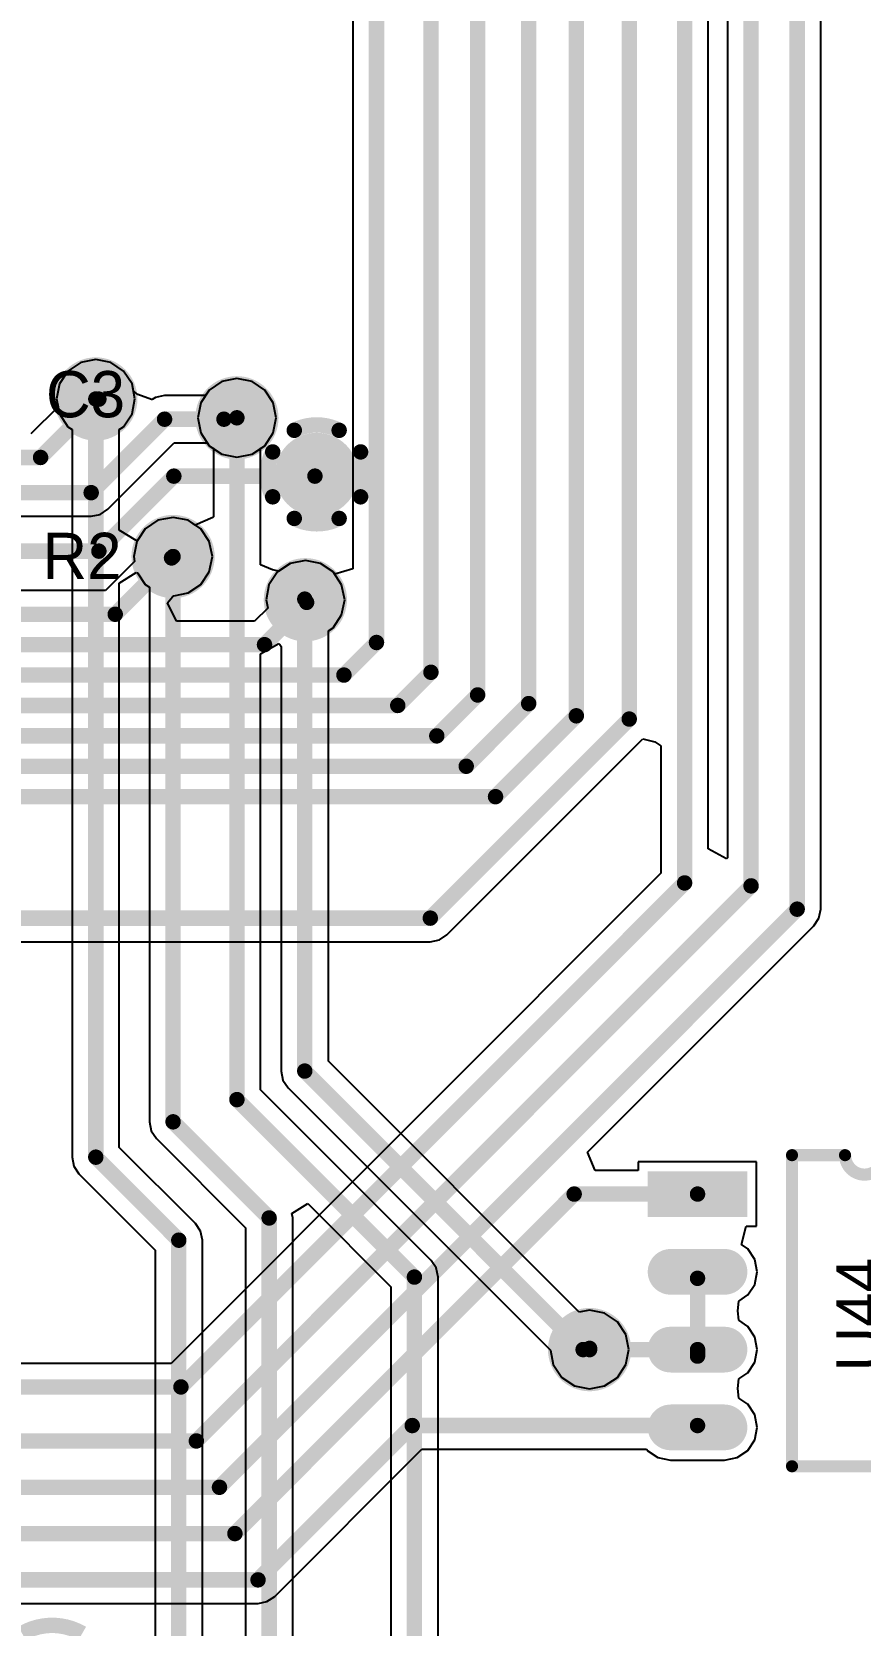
# Model space of a CAD drawing. Header units: millimetres. Extents: x 6.83 to 16.18, y 4.59 to 12.3.
# Drawn here: x 14.19 to 14.727, y 6.031 to 7.063 of the extents above; entities that cross this region are included whole.
import ezdxf

# ---------------------------------------------------------------- set-up
doc = ezdxf.new("R2010")
doc.units = ezdxf.units.MM
doc.header["$MEASUREMENT"] = 0
for name, color, linetype in [('BottomLayer', 5, 'Continuous'), ('BottomSolder', 6, 'Continuous'), ('InternalPlane1', 76, 'Continuous'), ('InternalPlane2', 16, 'Continuous'), ('MultiLayer', 9, 'Continuous'), ('TopLayer', 1, 'Continuous'), ('TopOverlay', 2, 'Continuous'), ('TopPaste', 8, 'Continuous'), ('TopSolder', 216, 'Continuous'), ('ViaHoleLayer', 16, 'Continuous')]:
    doc.layers.add(name, color=color, linetype=linetype)

# ---------------------------------------------------------------- blocks, each defined once
blk = doc.blocks.new('SO_8N_211')
at = {"layer": 'TopLayer', "const_width": 0.0217}
for points in [[(0.2341, 0), (0.199, 0)], [(0.0175, -0.0504), (-0.0175, -0.0504)], [(0.2341, -0.0504), (0.199, -0.0504)], [(0.0175, -0.1008), (-0.0175, -0.1008)], [(0.2341, -0.1008), (0.199, -0.1008)], [(0.0175, -0.1512), (-0.0175, -0.1512)], [(0.2341, -0.1512), (0.199, -0.1512)]]:
    blk.add_lwpolyline(points, dxfattribs=at)
at = {"layer": 'TopLayer', "const_width": 0.0108}
for points in [[(0.1936, 0, 1), (0.2044, 0, 1)], [(0.2286, 0, 1), (0.2395, 0, 1)], [(-0.0229, -0.0504, 1), (-0.0121, -0.0504, 1)], [(0.0121, -0.0504, 1), (0.0229, -0.0504, 1)], [(0.1936, -0.0504, 1), (0.2044, -0.0504, 1)], [(0.2286, -0.0504, 1), (0.2395, -0.0504, 1)], [(-0.0229, -0.1008, 1), (-0.0121, -0.1008, 1)], [(0.0121, -0.1008, 1), (0.0229, -0.1008, 1)], [(0.1936, -0.1008, 1), (0.2044, -0.1008, 1)], [(0.2286, -0.1008, 1), (0.2395, -0.1008, 1)], [(-0.0229, -0.1512, 1), (-0.0121, -0.1512, 1)], [(0.0121, -0.1512, 1), (0.0229, -0.1512, 1)], [(0.1936, -0.1512, 1), (0.2044, -0.1512, 1)], [(0.2286, -0.1512, 1), (0.2395, -0.1512, 1)]]:
    blk.add_lwpolyline(points, format="xyb", close=True, dxfattribs=at)
at = {"layer": 'TopLayer'}
blk.add_solid([(-0.0283, -0.0108), (0.0283, -0.0108), (-0.0283, 0.0108), (0.0283, 0.0108)], dxfattribs=at)
at = {"layer": 'TopOverlay', "const_width": 0.00787}
for points in [[(0.0612, 0.0252), (0.0957, 0.0252)], [(0.0612, -0.1764), (0.0612, 0.0252)], [(0.1209, 0.0252), (0.1553, 0.0252)], [(0.1553, -0.1764), (0.1553, 0.0252)], [(0.0612, -0.1764), (0.1553, -0.1764)]]:
    blk.add_lwpolyline(points, dxfattribs=at)
at = {"layer": 'TopOverlay', "const_width": 0.00394}
for points in [[(0.0593, 0.0252, 1), (0.0632, 0.0252, 1)], [(0.0593, 0.0252, 1), (0.0632, 0.0252, 1)], [(0.0937, 0.0252, 1), (0.0976, 0.0252, 1)], [(0.0937, 0.0252, 1), (0.0976, 0.0252, 1)], [(0.1189, 0.0252, 1), (0.1228, 0.0252, 1)], [(0.1189, 0.0252, 1), (0.1228, 0.0252, 1)], [(0.1533, 0.0252, 1), (0.1573, 0.0252, 1)], [(0.1533, 0.0252, 1), (0.1573, 0.0252, 1)], [(0.0593, -0.1764, 1), (0.0632, -0.1764, 1)], [(0.0593, -0.1764, 1), (0.0632, -0.1764, 1)], [(0.1533, -0.1764, 1), (0.1573, -0.1764, 1)], [(0.1533, -0.1764, 1), (0.1573, -0.1764, 1)]]:
    blk.add_lwpolyline(points, format="xyb", close=True, dxfattribs=at)
at = {"layer": 'TopOverlay', "const_width": 0.00787}
blk.add_lwpolyline([(0.1209, 0.0252, -1), (0.0957, 0.0252)], format="xyb", dxfattribs=at)
at = {"layer": 'TopPaste', "const_width": 0.0217}
for points in [[(0.2341, 0), (0.199, 0)], [(0.0175, -0.0504), (-0.0175, -0.0504)], [(0.2341, -0.0504), (0.199, -0.0504)], [(0.0175, -0.1008), (-0.0175, -0.1008)], [(0.2341, -0.1008), (0.199, -0.1008)], [(0.0175, -0.1512), (-0.0175, -0.1512)], [(0.2341, -0.1512), (0.199, -0.1512)]]:
    blk.add_lwpolyline(points, dxfattribs=at)
at = {"layer": 'TopPaste', "const_width": 0.0108}
for points in [[(0.1936, 0, 1), (0.2044, 0, 1)], [(0.2286, 0, 1), (0.2395, 0, 1)], [(-0.0229, -0.0504, 1), (-0.0121, -0.0504, 1)], [(0.0121, -0.0504, 1), (0.0229, -0.0504, 1)], [(0.1936, -0.0504, 1), (0.2044, -0.0504, 1)], [(0.2286, -0.0504, 1), (0.2395, -0.0504, 1)], [(-0.0229, -0.1008, 1), (-0.0121, -0.1008, 1)], [(0.0121, -0.1008, 1), (0.0229, -0.1008, 1)], [(0.1936, -0.1008, 1), (0.2044, -0.1008, 1)], [(0.2286, -0.1008, 1), (0.2395, -0.1008, 1)], [(-0.0229, -0.1512, 1), (-0.0121, -0.1512, 1)], [(0.0121, -0.1512, 1), (0.0229, -0.1512, 1)], [(0.1936, -0.1512, 1), (0.2044, -0.1512, 1)], [(0.2286, -0.1512, 1), (0.2395, -0.1512, 1)]]:
    blk.add_lwpolyline(points, format="xyb", close=True, dxfattribs=at)
at = {"layer": 'TopPaste'}
blk.add_solid([(-0.0283, -0.0108), (0.0283, -0.0108), (-0.0283, 0.0108), (0.0283, 0.0108)], dxfattribs=at)
at = {"layer": 'TopSolder', "const_width": 0.0297}
for points in [[(0.2341, 0), (0.199, 0)], [(0.0175, -0.0504), (-0.0175, -0.0504)], [(0.2341, -0.0504), (0.199, -0.0504)], [(0.0175, -0.1008), (-0.0175, -0.1008)], [(0.2341, -0.1008), (0.199, -0.1008)], [(0.0175, -0.1512), (-0.0175, -0.1512)], [(0.2341, -0.1512), (0.199, -0.1512)]]:
    blk.add_lwpolyline(points, dxfattribs=at)
at = {"layer": 'TopSolder', "const_width": 0.0148}
for points in [[(0.1916, 0, 1), (0.2064, 0, 1)], [(0.2266, 0, 1), (0.2415, 0, 1)], [(-0.0249, -0.0504, 1), (-0.0101, -0.0504, 1)], [(0.0101, -0.0504, 1), (0.0249, -0.0504, 1)], [(0.1916, -0.0504, 1), (0.2064, -0.0504, 1)], [(0.2266, -0.0504, 1), (0.2415, -0.0504, 1)], [(-0.0249, -0.1008, 1), (-0.0101, -0.1008, 1)], [(0.0101, -0.1008, 1), (0.0249, -0.1008, 1)], [(0.1916, -0.1008, 1), (0.2064, -0.1008, 1)], [(0.2266, -0.1008, 1), (0.2415, -0.1008, 1)], [(-0.0249, -0.1512, 1), (-0.0101, -0.1512, 1)], [(0.0101, -0.1512, 1), (0.0249, -0.1512, 1)], [(0.1916, -0.1512, 1), (0.2064, -0.1512, 1)], [(0.2266, -0.1512, 1), (0.2415, -0.1512, 1)]]:
    blk.add_lwpolyline(points, format="xyb", close=True, dxfattribs=at)
at = {"layer": 'TopSolder'}
blk.add_solid([(-0.0323, -0.0148), (0.0323, -0.0148), (-0.0323, 0.0148), (0.0323, 0.0148)], dxfattribs=at)

msp = doc.modelspace()

# ---------------------------------------------------------------- linework, layer by layer
at = {"layer": 'BottomLayer'}
for p, q in [((14.2219, 6.8491), (14.2136, 6.8435)), ((14.2317, 6.851), (14.2219, 6.8491)), ((14.2414, 6.8491), (14.2317, 6.851)), ((14.2497, 6.8435), (14.2414, 6.8491)), ((14.2081, 6.8353), (14.2062, 6.8255)), ((14.2136, 6.8435), (14.2081, 6.8353)), ((14.2552, 6.8353), (14.2497, 6.8435)), ((14.2571, 6.8255), (14.2552, 6.8353)), ((14.3135, 6.8368), (14.3052, 6.8313)), ((14.3232, 6.8387), (14.3135, 6.8368)), ((14.333, 6.8368), (14.3232, 6.8387)), ((14.3413, 6.8313), (14.333, 6.8368)), ((14.2062, 6.8255), (14.2081, 6.8158)), ((14.2552, 6.8158), (14.2571, 6.8255)), ((14.3052, 6.8313), (14.2997, 6.823)), ((14.3468, 6.823), (14.3413, 6.8313)), ((14.2081, 6.8158), (14.2136, 6.8075)), ((14.2497, 6.8075), (14.2552, 6.8158)), ((14.2997, 6.823), (14.2978, 6.8133)), ((14.3487, 6.8133), (14.3468, 6.823)), ((14.2136, 6.8075), (14.2164, 6.8057)), ((14.2164, 6.8057), (14.2164, 6.3342)), ((14.2469, 6.8057), (14.2497, 6.8075)), ((14.2469, 6.7405), (14.2469, 6.8057)), ((14.2978, 6.8133), (14.2997, 6.8035)), ((14.3468, 6.8035), (14.3487, 6.8133)), ((14.2997, 6.8035), (14.3052, 6.7952)), ((14.3052, 6.7952), (14.308, 6.7934)), ((14.308, 6.7934), (14.308, 6.7491)), ((14.3385, 6.7934), (14.3413, 6.7952)), ((14.3385, 6.7181), (14.3385, 6.7934)), ((14.3413, 6.7952), (14.3468, 6.8035)), ((14.272, 6.7469), (14.2638, 6.7414)), ((14.2818, 6.7488), (14.272, 6.7469)), ((14.2916, 6.7469), (14.2818, 6.7488)), ((14.2961, 6.7438), (14.2916, 6.7469)), ((14.3075, 6.7487), (14.2961, 6.7438)), ((14.308, 6.7491), (14.3075, 6.7487)), ((14.2579, 6.7338), (14.2469, 6.7405)), ((14.2588, 6.7339), (14.2579, 6.7338)), ((14.2638, 6.7414), (14.2588, 6.7339)), ((14.2469, 6.7062), (14.2579, 6.713)), ((14.2579, 6.713), (14.2588, 6.7128)), ((14.2588, 6.7128), (14.2638, 6.7053)), ((14.3463, 6.7148), (14.3385, 6.7181)), ((14.3504, 6.7139), (14.3463, 6.7148)), ((14.3578, 6.7189), (14.3504, 6.7139)), ((14.3676, 6.7209), (14.3578, 6.7189)), ((14.3773, 6.7189), (14.3676, 6.7209)), ((14.3856, 6.7134), (14.3773, 6.7189)), ((14.3911, 6.7051), (14.3856, 6.7134)), ((14.2469, 6.3405), (14.2469, 6.7062)), ((14.2638, 6.7053), (14.2665, 6.7035)), ((14.2665, 6.7035), (14.2665, 6.3571)), ((14.3931, 6.6954), (14.3911, 6.7051)), ((14.3911, 6.6856), (14.3931, 6.6954)), ((14.3856, 6.6773), (14.3911, 6.6856)), ((14.3825, 6.6752), (14.3856, 6.6773)), ((14.3825, 6.3964), (14.3825, 6.6752)), ((14.3385, 6.6603), (14.3504, 6.667)), ((14.3385, 6.3779), (14.3385, 6.6603)), ((14.3504, 6.667), (14.3511, 6.6665)), ((14.3511, 6.6665), (14.3519, 6.6651)), ((14.3519, 6.6651), (14.3519, 6.39)), ((14.5451, 6.2337), (14.3825, 6.3964)), ((14.3519, 6.39), (14.353, 6.3842)), ((14.353, 6.3842), (14.3564, 6.3792)), ((14.4491, 6.2673), (14.3385, 6.3779)), ((14.3564, 6.3792), (14.5265, 6.2091)), ((14.2665, 6.3571), (14.2677, 6.3513)), ((14.2677, 6.3513), (14.271, 6.3463)), ((14.2963, 6.2912), (14.2469, 6.3405)), ((14.271, 6.3463), (14.3288, 6.2884)), ((14.2164, 6.3342), (14.2175, 6.3283)), ((14.2175, 6.3283), (14.2208, 6.3234)), ((14.2208, 6.3234), (14.2702, 6.274)), ((14.3589, 6.2976), (14.3691, 6.3041)), ((14.3691, 6.3041), (14.423, 6.2502)), ((14.2996, 6.2862), (14.2963, 6.2912)), ((14.3288, 6.2884), (14.3288, 5.1279)), ((14.3594, 6.2948), (14.3589, 6.2976)), ((14.3594, 5.1281), (14.3594, 6.2948)), ((14.3008, 6.2804), (14.2996, 6.2862)), ((14.3008, 5.1689), (14.3008, 6.2804)), ((14.2702, 6.274), (14.2702, 5.1678)), ((14.4524, 6.2624), (14.4491, 6.2673)), ((14.4536, 6.2565), (14.4524, 6.2624)), ((14.4536, 5.0958), (14.4536, 6.2565)), ((14.423, 6.2502), (14.423, 5.5941)), ((14.5519, 6.235), (14.5451, 6.2337)), ((14.5616, 6.2331), (14.5519, 6.235)), ((14.5699, 6.2275), (14.5616, 6.2331)), ((14.5754, 6.2193), (14.5699, 6.2275)), ((14.5774, 6.2095), (14.5754, 6.2193)), ((14.5265, 6.2091), (14.5283, 6.1998)), ((14.5754, 6.1998), (14.5774, 6.2095)), ((14.5283, 6.1998), (14.5339, 6.1915)), ((14.5699, 6.1915), (14.5754, 6.1998)), ((14.5339, 6.1915), (14.5421, 6.186)), ((14.5421, 6.186), (14.5519, 6.184)), ((14.5519, 6.184), (14.5616, 6.186)), ((14.5616, 6.186), (14.5699, 6.1915))]:
    msp.add_line(p, q, dxfattribs=at)
for points, const_width in [([(14.2242, 6.8255, 1), (14.2392, 6.8255, 1)], 0.015), ([(14.2292, 6.8255, 1), (14.2342, 6.8255, 1)], 0.005), ([(14.3157, 6.8133, 1), (14.3307, 6.8133, 1)], 0.015), ([(14.3207, 6.8133, 1), (14.3257, 6.8133, 1)], 0.005), ([(14.3674, 6.7766, 1), (14.3824, 6.7766, 1)], 0.015), ([(14.2743, 6.7234, 1), (14.2893, 6.7234, 1)], 0.015), ([(14.2793, 6.7234, 1), (14.2843, 6.7234, 1)], 0.005), ([(14.3601, 6.6954, 1), (14.3751, 6.6954, 1)], 0.015), ([(14.3647, 6.6958, 1), (14.3697, 6.6958, 1)], 0.005), ([(14.3647, 6.39, 1), (14.3697, 6.39, 1)], 0.005), ([(14.3647, 6.39, 1), (14.3697, 6.39, 1)], 0.005), ([(14.3207, 6.3715, 1), (14.3257, 6.3715, 1)], 0.005), ([(14.3207, 6.3715, 1), (14.3257, 6.3715, 1)], 0.005), ([(14.2793, 6.3571, 1), (14.2843, 6.3571, 1)], 0.005), ([(14.2793, 6.3571, 1), (14.2843, 6.3571, 1)], 0.005), ([(14.2292, 6.3342, 1), (14.2342, 6.3342, 1)], 0.005), ([(14.2292, 6.3342, 1), (14.2342, 6.3342, 1)], 0.005), ([(14.3416, 6.2948, 1), (14.3466, 6.2948, 1)], 0.005), ([(14.3416, 6.2948, 1), (14.3466, 6.2948, 1)], 0.005), ([(14.283, 6.2804, 1), (14.288, 6.2804, 1)], 0.005), ([(14.283, 6.2804, 1), (14.288, 6.2804, 1)], 0.005), ([(14.4358, 6.2565, 1), (14.4408, 6.2565, 1)], 0.005), ([(14.4358, 6.2565, 1), (14.4408, 6.2565, 1)], 0.005), ([(14.5444, 6.2095, 1), (14.5594, 6.2095, 1)], 0.015), ([(14.5494, 6.2103, 1), (14.5544, 6.2103, 1)], 0.005), ([(14.5452, 6.2095, 1), (14.5502, 6.2095, 1)], 0.005), ([(14.5494, 6.2095, 1), (14.5544, 6.2095, 1)], 0.005)]:
    msp.add_lwpolyline(points, format="xyb", close=True, dxfattribs=dict(at, const_width=const_width))
at = {"layer": 'BottomLayer', "const_width": 0.01}
for points in [[(14.2317, 6.3342), (14.2317, 6.8255)], [(14.3232, 6.3715), (14.3232, 6.8133)], [(14.2818, 6.3571), (14.2818, 6.7234)], [(14.3672, 6.39), (14.3672, 6.6958)], [(14.3672, 6.39), (14.5477, 6.2095)], [(14.3232, 6.3715), (14.4383, 6.2565)], [(14.2818, 6.3571), (14.3441, 6.2948)], [(14.2317, 6.3342), (14.2855, 6.2804)], [(14.3441, 5.1079), (14.3441, 6.2948)], [(14.2855, 5.1487), (14.2855, 6.2804)], [(14.4383, 5.0744), (14.4383, 6.2565)], [(14.5519, 6.2095), (14.5519, 6.2103)]]:
    msp.add_lwpolyline(points, dxfattribs=at)
at = {"layer": 'BottomSolder', "const_width": 0.019}
for points in [[(14.2222, 6.8255, 1), (14.2412, 6.8255, 1)], [(14.3137, 6.8133, 1), (14.3327, 6.8133, 1)], [(14.3654, 6.7766, 1), (14.3844, 6.7766, 1)], [(14.2723, 6.7234, 1), (14.2913, 6.7234, 1)], [(14.3581, 6.6954, 1), (14.3771, 6.6954, 1)], [(14.5424, 6.2095, 1), (14.5614, 6.2095, 1)]]:
    msp.add_lwpolyline(points, format="xyb", close=True, dxfattribs=at)
at = {"layer": 'InternalPlane1'}
for points, const_width in [([(14.2182, 6.8255, 1), (14.2452, 6.8255, 1)], 0.027), ([(14.3097, 6.8133, 1), (14.3367, 6.8133, 1)], 0.027), ([(14.3579, 6.8052, 1), (14.3629, 6.8052, 1)], 0.005), ([(14.387, 6.8052, 1), (14.392, 6.8052, 1)], 0.005), ([(14.3439, 6.7912, 1), (14.3489, 6.7912, 1)], 0.005), ([(14.4009, 6.7912, 1), (14.4059, 6.7912, 1)], 0.005), ([(14.3439, 6.7621, 1), (14.3489, 6.7621, 1)], 0.005), ([(14.4009, 6.7621, 1), (14.4059, 6.7621, 1)], 0.005), ([(14.3579, 6.7481, 1), (14.3629, 6.7481, 1)], 0.005), ([(14.387, 6.7481, 1), (14.392, 6.7481, 1)], 0.005), ([(14.2683, 6.7234, 1), (14.2953, 6.7234, 1)], 0.027), ([(14.3541, 6.6954, 1), (14.3811, 6.6954, 1)], 0.027), ([(14.5384, 6.2095, 1), (14.5654, 6.2095, 1)], 0.027)]:
    msp.add_lwpolyline(points, format="xyb", close=True, dxfattribs=dict(at, const_width=const_width))
at = {"layer": 'InternalPlane1', "const_width": 0.01}
for points in [[(14.3604, 6.8052, -0.240079), (14.3895, 6.8052)], [(14.3464, 6.7621, -0.240079), (14.3464, 6.7912)], [(14.4034, 6.7912, -0.240079), (14.4034, 6.7621)], [(14.3895, 6.7481, -0.240079), (14.3604, 6.7481)]]:
    msp.add_lwpolyline(points, format="xyb", dxfattribs=at)
at = {"layer": 'InternalPlane2', "const_width": 0.027}
for points in [[(14.2182, 6.8255, 1), (14.2452, 6.8255, 1)], [(14.3097, 6.8133, 1), (14.3367, 6.8133, 1)], [(14.3614, 6.7766, 1), (14.3884, 6.7766, 1)], [(14.2683, 6.7234, 1), (14.2953, 6.7234, 1)], [(14.3541, 6.6954, 1), (14.3811, 6.6954, 1)], [(14.5384, 6.2095, 1), (14.5654, 6.2095, 1)]]:
    msp.add_lwpolyline(points, format="xyb", close=True, dxfattribs=at)
at = {"layer": 'InternalPlane2', "const_width": 0.01}
msp.add_lwpolyline([(14.1839, 6.0256, -0.267949), (14.2229, 6.0256)], format="xyb", dxfattribs=at)
at = {"layer": 'MultiLayer', "const_width": 0.015}
for points in [[(14.2242, 6.8255, 1), (14.2392, 6.8255, 1)], [(14.3157, 6.8133, 1), (14.3307, 6.8133, 1)], [(14.3674, 6.7766, 1), (14.3824, 6.7766, 1)], [(14.2743, 6.7234, 1), (14.2893, 6.7234, 1)], [(14.3601, 6.6954, 1), (14.3751, 6.6954, 1)], [(14.5444, 6.2095, 1), (14.5594, 6.2095, 1)]]:
    msp.add_lwpolyline(points, format="xyb", close=True, dxfattribs=at)
at = {"layer": 'TopLayer'}
for p, q in [((14.6288, 6.5339), (14.6288, 9.4051)), ((14.6413, 8.244), (14.6413, 6.5281)), ((14.7018, 6.4949), (14.7018, 8.1836)), ((14.3984, 7.9712), (14.3984, 6.7155)), ((14.2219, 6.8491), (14.2136, 6.8435)), ((14.2317, 6.851), (14.2219, 6.8491)), ((14.2414, 6.8491), (14.2317, 6.851)), ((14.2497, 6.8435), (14.2414, 6.8491)), ((14.2081, 6.8353), (14.2062, 6.8255)), ((14.2136, 6.8435), (14.2081, 6.8353)), ((14.2552, 6.8353), (14.2497, 6.8435)), ((14.2561, 6.8306), (14.2552, 6.8353)), ((14.3135, 6.8368), (14.3052, 6.8313)), ((14.3232, 6.8387), (14.3135, 6.8368)), ((14.333, 6.8368), (14.3232, 6.8387)), ((14.3413, 6.8313), (14.333, 6.8368)), ((14.2062, 6.8255), (14.2072, 6.8205)), ((14.2589, 6.8283), (14.2561, 6.8306)), ((14.2678, 6.8251), (14.2589, 6.8283)), ((14.2683, 6.8251), (14.2678, 6.8251)), ((14.2704, 6.8265), (14.2683, 6.8251)), ((14.2763, 6.8277), (14.2704, 6.8265)), ((14.3028, 6.8277), (14.2763, 6.8277)), ((14.3052, 6.8313), (14.3028, 6.8277)), ((14.3468, 6.823), (14.3413, 6.8313)), ((14.2072, 6.8205), (14.1896, 6.8029)), ((14.3487, 6.8133), (14.3468, 6.823)), ((14.3468, 6.8035), (14.3487, 6.8133)), ((14.2395, 6.754), (14.2826, 6.7971)), ((14.2826, 6.7971), (14.304, 6.7971)), ((14.304, 6.7971), (14.3052, 6.7952)), ((14.3052, 6.7952), (14.3135, 6.7897)), ((14.333, 6.7897), (14.3413, 6.7952)), ((14.3413, 6.7952), (14.3468, 6.8035)), ((14.3135, 6.7897), (14.3232, 6.7878)), ((14.3232, 6.7878), (14.333, 6.7897)), ((14.2346, 6.7507), (14.2395, 6.754)), ((14.1755, 6.7495), (14.2287, 6.7495)), ((14.2287, 6.7495), (14.2346, 6.7507)), ((14.272, 6.7469), (14.2638, 6.7414)), ((14.2818, 6.7488), (14.272, 6.7469)), ((14.2916, 6.7469), (14.2818, 6.7488)), ((14.2998, 6.7414), (14.2916, 6.7469)), ((14.2582, 6.7331), (14.2563, 6.7234)), ((14.2638, 6.7414), (14.2582, 6.7331)), ((14.3053, 6.7331), (14.2998, 6.7414)), ((14.3073, 6.7234), (14.3053, 6.7331)), ((14.2563, 6.7234), (14.2569, 6.7202)), ((14.3053, 6.7136), (14.3073, 6.7234)), ((14.2569, 6.7202), (14.238, 6.7013)), ((14.2998, 6.7053), (14.3053, 6.7136)), ((14.3496, 6.7134), (14.344, 6.7051)), ((14.3578, 6.7189), (14.3496, 6.7134)), ((14.3676, 6.7209), (14.3578, 6.7189)), ((14.3773, 6.7189), (14.3676, 6.7209)), ((14.3856, 6.7134), (14.3773, 6.7189)), ((14.3866, 6.7119), (14.3856, 6.7134)), ((14.3984, 6.7155), (14.3866, 6.7119)), ((14.238, 6.7013), (14.1755, 6.7013)), ((14.2916, 6.6998), (14.2998, 6.7053)), ((14.344, 6.7051), (14.3421, 6.6954)), ((14.2782, 6.6934), (14.2814, 6.6973)), ((14.284, 6.6816), (14.2782, 6.6934)), ((14.2814, 6.6973), (14.2824, 6.698)), ((14.2824, 6.698), (14.2916, 6.6998)), ((14.3421, 6.6954), (14.3432, 6.69)), ((14.3347, 6.6816), (14.284, 6.6816)), ((14.3432, 6.69), (14.3347, 6.6816)), ((14.4594, 6.4783), (14.5864, 6.6052)), ((14.5864, 6.6052), (14.5943, 6.6033)), ((14.5943, 6.6033), (14.5982, 6.6007)), ((14.5982, 6.6007), (14.5982, 6.5182)), ((14.6406, 6.5276), (14.6288, 6.5339)), ((14.6413, 6.5281), (14.6406, 6.5276)), ((14.5982, 6.5182), (14.2805, 6.2006)), ((14.7006, 6.4891), (14.7018, 6.4949)), ((14.5506, 6.3374), (14.6973, 6.4841)), ((14.6973, 6.4841), (14.7006, 6.4891)), ((13.9413, 6.4738), (14.4486, 6.4738)), ((14.4486, 6.4738), (14.4545, 6.475)), ((14.4545, 6.475), (14.4594, 6.4783)), ((14.5555, 6.3256), (14.5506, 6.3374)), ((14.6602, 6.3311), (14.5835, 6.3311)), ((14.5835, 6.3311), (14.5835, 6.3256)), ((14.6602, 6.2895), (14.6602, 6.3311)), ((14.5835, 6.3256), (14.5555, 6.3256)), ((14.6503, 6.2777), (14.6534, 6.2895)), ((14.6534, 6.2895), (14.6602, 6.2895)), ((14.6544, 6.2749), (14.6503, 6.2777)), ((14.659, 6.268), (14.6544, 6.2749)), ((14.6606, 6.2599), (14.659, 6.268)), ((14.659, 6.2518), (14.6606, 6.2599)), ((14.6544, 6.2449), (14.659, 6.2518)), ((14.648, 6.2347), (14.6486, 6.241)), ((14.6486, 6.241), (14.6544, 6.2449)), ((14.6486, 6.2285), (14.648, 6.2347)), ((14.6544, 6.2245), (14.6486, 6.2285)), ((14.659, 6.2176), (14.6544, 6.2245)), ((14.6606, 6.2095), (14.659, 6.2176)), ((14.659, 6.2014), (14.6606, 6.2095)), ((14.2805, 6.2006), (13.8539, 6.2006)), ((14.6544, 6.1945), (14.659, 6.2014)), ((14.648, 6.1843), (14.6486, 6.1906)), ((14.6486, 6.1781), (14.648, 6.1843)), ((14.6486, 6.1906), (14.6544, 6.1945)), ((14.6544, 6.1741), (14.6486, 6.1781)), ((14.659, 6.1673), (14.6544, 6.1741)), ((14.6606, 6.1591), (14.659, 6.1673)), ((14.659, 6.151), (14.6606, 6.1591)), ((14.3477, 6.0495), (14.4432, 6.145)), ((14.4432, 6.145), (14.5887, 6.145)), ((14.5887, 6.145), (14.5893, 6.1441)), ((14.5893, 6.1441), (14.5962, 6.1395)), ((14.6475, 6.1395), (14.6544, 6.1441)), ((14.6544, 6.1441), (14.659, 6.151)), ((14.5962, 6.1395), (14.6044, 6.1379)), ((14.6044, 6.1379), (14.6394, 6.1379)), ((14.6394, 6.1379), (14.6475, 6.1395)), ((13.7969, 6.045), (14.3369, 6.045)), ((14.3369, 6.045), (14.3427, 6.0462)), ((14.3427, 6.0462), (14.3477, 6.0495))]:
    msp.add_line(p, q, dxfattribs=at)
at = {"layer": 'TopLayer', "const_width": 0.01}
for points in [[(14.6135, 6.5119), (14.6135, 9.4051)], [(14.5776, 6.6181), (14.5776, 9.3509)], [(14.5433, 6.6202), (14.5433, 9.2039)], [(14.5124, 6.6281), (14.5124, 9.1816)], [(14.6566, 6.51), (14.6566, 8.244)], [(14.6865, 6.4949), (14.6865, 8.1899)], [(14.4793, 6.6337), (14.4793, 8.0426)], [(14.449, 8.0177), (14.449, 6.6484)], [(14.4137, 6.6677), (14.4137, 7.9888)], [(14.1959, 6.7876), (14.2337, 6.8254)], [(14.2287, 6.7648), (14.2763, 6.8124)], [(14.2763, 6.8124), (14.3148, 6.8124)], [(14.0288, 6.7876), (14.1959, 6.7876)], [(14.2337, 6.7269), (14.2823, 6.7755)], [(14.2823, 6.7755), (14.3738, 6.7755)], [(14.0419, 6.7648), (14.2287, 6.7648)], [(14.1661, 6.7269), (14.2337, 6.7269)], [(14.2443, 6.686), (14.2808, 6.7225)], [(13.9071, 6.686), (14.2443, 6.686)], [(14.3411, 6.6663), (14.3684, 6.6937)], [(13.9071, 6.6663), (14.3411, 6.6663)], [(14.3926, 6.6466), (14.4137, 6.6677)], [(13.9071, 6.6466), (14.3926, 6.6466)], [(14.4275, 6.6269), (14.449, 6.6484)], [(14.4528, 6.6072), (14.4793, 6.6337)], [(13.9071, 6.6269), (14.4275, 6.6269)], [(14.4719, 6.5875), (14.5124, 6.6281)], [(14.4486, 6.4891), (14.5776, 6.6181)], [(14.4909, 6.5678), (14.5433, 6.6202)], [(13.9071, 6.6072), (14.4528, 6.6072)], [(13.9071, 6.5875), (14.4719, 6.5875)], [(13.9071, 6.5678), (14.4909, 6.5678)], [(14.2869, 6.1853), (14.6135, 6.5119)], [(14.2969, 6.1503), (14.6566, 6.51)], [(13.9071, 6.4891), (14.4486, 6.4891)], [(14.3119, 6.1203), (14.6865, 6.4949)], [(14.3219, 6.0903), (14.5419, 6.3103)], [(14.5419, 6.3103), (14.6219, 6.3103)], [(14.6219, 6.2095), (14.6219, 6.2557)], [(14.5519, 6.2095), (14.6219, 6.2095)], [(14.6219, 6.2053), (14.6219, 6.2095)], [(13.8476, 6.1853), (14.2869, 6.1853)], [(14.3369, 6.0603), (14.4369, 6.1603)], [(14.4369, 6.1603), (14.6219, 6.1603)], [(13.8319, 6.1503), (14.2969, 6.1503)], [(13.8169, 6.1203), (14.3119, 6.1203)], [(13.8069, 6.0903), (14.3219, 6.0903)], [(13.7969, 6.0603), (14.3369, 6.0603)]]:
    msp.add_lwpolyline(points, dxfattribs=at)
at = {"layer": 'TopLayer'}
for points, const_width in [([(14.2242, 6.8255, 1), (14.2392, 6.8255, 1)], 0.015), ([(14.2312, 6.8254, 1), (14.2362, 6.8254, 1)], 0.005), ([(14.3157, 6.8133, 1), (14.3307, 6.8133, 1)], 0.015), ([(14.2738, 6.8124, 1), (14.2788, 6.8124, 1)], 0.005), ([(14.2738, 6.8124, 1), (14.2788, 6.8124, 1)], 0.005), ([(14.3123, 6.8124, 1), (14.3173, 6.8124, 1)], 0.005), ([(14.1934, 6.7876, 1), (14.1984, 6.7876, 1)], 0.005), ([(14.1934, 6.7876, 1), (14.1984, 6.7876, 1)], 0.005), ([(14.3674, 6.7766, 1), (14.3824, 6.7766, 1)], 0.015), ([(14.2798, 6.7755, 1), (14.2848, 6.7755, 1)], 0.005), ([(14.2798, 6.7755, 1), (14.2848, 6.7755, 1)], 0.005), ([(14.3713, 6.7755, 1), (14.3763, 6.7755, 1)], 0.005), ([(14.2262, 6.7648, 1), (14.2312, 6.7648, 1)], 0.005), ([(14.2262, 6.7648, 1), (14.2312, 6.7648, 1)], 0.005), ([(14.2312, 6.7269, 1), (14.2362, 6.7269, 1)], 0.005), ([(14.2312, 6.7269, 1), (14.2362, 6.7269, 1)], 0.005), ([(14.2743, 6.7234, 1), (14.2893, 6.7234, 1)], 0.015), ([(14.2783, 6.7225, 1), (14.2833, 6.7225, 1)], 0.005), ([(14.3601, 6.6954, 1), (14.3751, 6.6954, 1)], 0.015), ([(14.2418, 6.686, 1), (14.2468, 6.686, 1)], 0.005), ([(14.2418, 6.686, 1), (14.2468, 6.686, 1)], 0.005), ([(14.3659, 6.6937, 1), (14.3709, 6.6937, 1)], 0.005), ([(14.3386, 6.6663, 1), (14.3436, 6.6663, 1)], 0.005), ([(14.3386, 6.6663, 1), (14.3436, 6.6663, 1)], 0.005), ([(14.4112, 6.6677, 1), (14.4162, 6.6677, 1)], 0.005), ([(14.4112, 6.6677, 1), (14.4162, 6.6677, 1)], 0.005), ([(14.3901, 6.6466, 1), (14.3951, 6.6466, 1)], 0.005), ([(14.3901, 6.6466, 1), (14.3951, 6.6466, 1)], 0.005), ([(14.4465, 6.6484, 1), (14.4515, 6.6484, 1)], 0.005), ([(14.4465, 6.6484, 1), (14.4515, 6.6484, 1)], 0.005), ([(14.4768, 6.6337, 1), (14.4818, 6.6337, 1)], 0.005), ([(14.4768, 6.6337, 1), (14.4818, 6.6337, 1)], 0.005), ([(14.425, 6.6269, 1), (14.43, 6.6269, 1)], 0.005), ([(14.425, 6.6269, 1), (14.43, 6.6269, 1)], 0.005), ([(14.5099, 6.6281, 1), (14.5149, 6.6281, 1)], 0.005), ([(14.5099, 6.6281, 1), (14.5149, 6.6281, 1)], 0.005), ([(14.5408, 6.6202, 1), (14.5458, 6.6202, 1)], 0.005), ([(14.5408, 6.6202, 1), (14.5458, 6.6202, 1)], 0.005), ([(14.5751, 6.6181, 1), (14.5801, 6.6181, 1)], 0.005), ([(14.5751, 6.6181, 1), (14.5801, 6.6181, 1)], 0.005), ([(14.4503, 6.6072, 1), (14.4553, 6.6072, 1)], 0.005), ([(14.4503, 6.6072, 1), (14.4553, 6.6072, 1)], 0.005), ([(14.4694, 6.5875, 1), (14.4744, 6.5875, 1)], 0.005), ([(14.4694, 6.5875, 1), (14.4744, 6.5875, 1)], 0.005), ([(14.4884, 6.5678, 1), (14.4934, 6.5678, 1)], 0.005), ([(14.4884, 6.5678, 1), (14.4934, 6.5678, 1)], 0.005), ([(14.611, 6.5119, 1), (14.616, 6.5119, 1)], 0.005), ([(14.611, 6.5119, 1), (14.616, 6.5119, 1)], 0.005), ([(14.6541, 6.51, 1), (14.6591, 6.51, 1)], 0.005), ([(14.6541, 6.51, 1), (14.6591, 6.51, 1)], 0.005), ([(14.4461, 6.4891, 1), (14.4511, 6.4891, 1)], 0.005), ([(14.4461, 6.4891, 1), (14.4511, 6.4891, 1)], 0.005), ([(14.684, 6.4949, 1), (14.689, 6.4949, 1)], 0.005), ([(14.684, 6.4949, 1), (14.689, 6.4949, 1)], 0.005), ([(14.5394, 6.3103, 1), (14.5444, 6.3103, 1)], 0.005), ([(14.5394, 6.3103, 1), (14.5444, 6.3103, 1)], 0.005), ([(14.6194, 6.3103, 1), (14.6244, 6.3103, 1)], 0.005), ([(14.6194, 6.2557, 1), (14.6244, 6.2557, 1)], 0.005), ([(14.5444, 6.2095, 1), (14.5594, 6.2095, 1)], 0.015), ([(14.5494, 6.2095, 1), (14.5544, 6.2095, 1)], 0.005), ([(14.6194, 6.2095, 1), (14.6244, 6.2095, 1)], 0.005), ([(14.6194, 6.2095, 1), (14.6244, 6.2095, 1)], 0.005), ([(14.6194, 6.2095, 1), (14.6244, 6.2095, 1)], 0.005), ([(14.6194, 6.2053, 1), (14.6244, 6.2053, 1)], 0.005), ([(14.2844, 6.1853, 1), (14.2894, 6.1853, 1)], 0.005), ([(14.2844, 6.1853, 1), (14.2894, 6.1853, 1)], 0.005), ([(14.4344, 6.1603, 1), (14.4394, 6.1603, 1)], 0.005), ([(14.4344, 6.1603, 1), (14.4394, 6.1603, 1)], 0.005), ([(14.6194, 6.1603, 1), (14.6244, 6.1603, 1)], 0.005), ([(14.2944, 6.1503, 1), (14.2994, 6.1503, 1)], 0.005), ([(14.2944, 6.1503, 1), (14.2994, 6.1503, 1)], 0.005), ([(14.3094, 6.1203, 1), (14.3144, 6.1203, 1)], 0.005), ([(14.3094, 6.1203, 1), (14.3144, 6.1203, 1)], 0.005), ([(14.3194, 6.0903, 1), (14.3244, 6.0903, 1)], 0.005), ([(14.3194, 6.0903, 1), (14.3244, 6.0903, 1)], 0.005), ([(14.3344, 6.0603, 1), (14.3394, 6.0603, 1)], 0.005), ([(14.3344, 6.0603, 1), (14.3394, 6.0603, 1)], 0.005)]:
    msp.add_lwpolyline(points, format="xyb", close=True, dxfattribs=dict(at, const_width=const_width))
at = {"layer": 'TopSolder', "const_width": 0.019}
for points in [[(14.2222, 6.8255, 1), (14.2412, 6.8255, 1)], [(14.3137, 6.8133, 1), (14.3327, 6.8133, 1)], [(14.3654, 6.7766, 1), (14.3844, 6.7766, 1)], [(14.2723, 6.7234, 1), (14.2913, 6.7234, 1)], [(14.3581, 6.6954, 1), (14.3771, 6.6954, 1)], [(14.5424, 6.2095, 1), (14.5614, 6.2095, 1)]]:
    msp.add_lwpolyline(points, format="xyb", close=True, dxfattribs=at)
at = {"layer": 'ViaHoleLayer', "const_width": 0.007}
for points in [[(14.2282, 6.8255, 1), (14.2352, 6.8255, 1)], [(14.3197, 6.8133, 1), (14.3267, 6.8133, 1)], [(14.3714, 6.7766, 1), (14.3784, 6.7766, 1)], [(14.2783, 6.7234, 1), (14.2853, 6.7234, 1)], [(14.3641, 6.6954, 1), (14.3711, 6.6954, 1)], [(14.5484, 6.2095, 1), (14.5554, 6.2095, 1)]]:
    msp.add_lwpolyline(points, format="xyb", close=True, dxfattribs=at)

# ---------------------------------------------------------------- block references
msp.add_blockref('SO_8N_211', (14.6219, 6.3103))

# ---------------------------------------------------------------- texts
at = {"layer": 'TopOverlay'}
for s, p in [('C3', (14.1994, 6.8136)), ('R2', (14.1971, 6.7088))]:
    msp.add_text(s, height=0.03, dxfattribs=at).set_placement(p)
msp.add_text('U44', height=0.03, rotation=90, dxfattribs=at).set_placement((14.7419, 6.1953))

doc.saveas('drawing.dxf')
